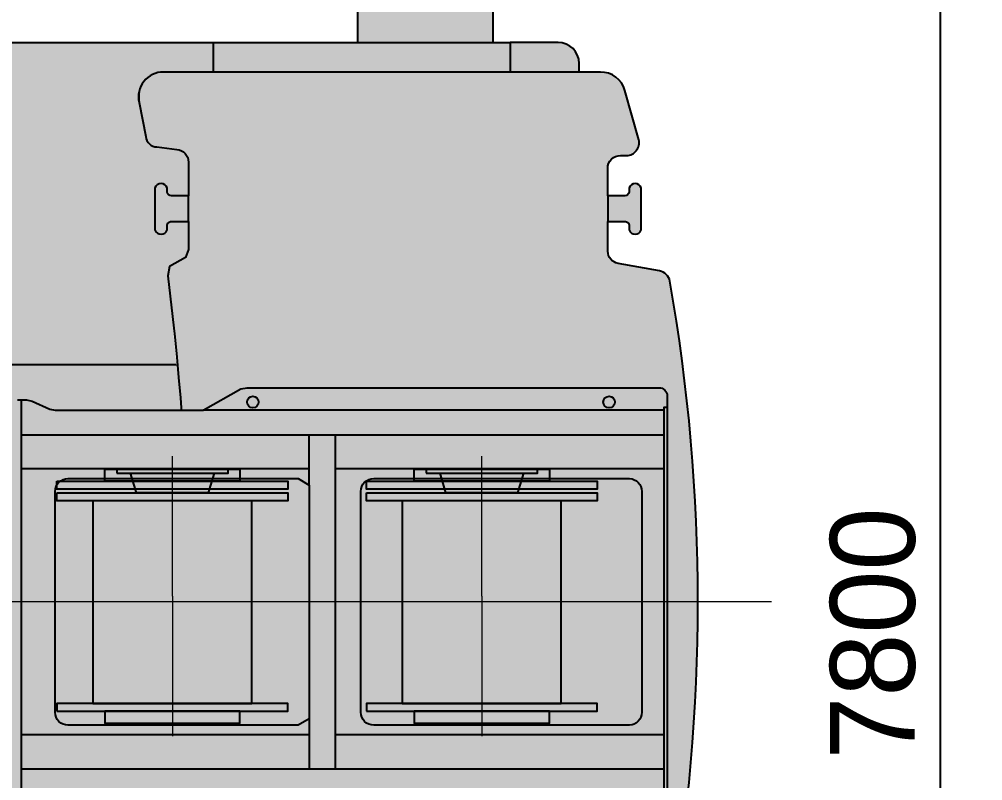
# Model space of a CAD drawing. Header units: millimetres. Extents: x -10760 to 69995, y -15762 to 14828.
# Drawn here: x 60174 to 62447, y -6582 to -4785 of the extents above; entities that cross this region are included whole.
import ezdxf

# ---------------------------------------------------------------- set-up
doc = ezdxf.new("R2010")
doc.units = ezdxf.units.MM
doc.set_wipeout_variables(frame=1)
doc.header["$PDMODE"] = 34
doc.header["$PDSIZE"] = 5
doc.layers.add('DIM', color=63, linetype='Continuous', lineweight=35)
doc.layers.add('Техника. Кран ZTC600V552', color=250, linetype='Continuous')
doc.layers.add('Техника. Кран ZTC600V552 Штрих', color=7, linetype='Continuous', true_color=0xb8d68f)
doc.styles.get("Standard").update_dxf_attribs({"font": ''})
doc.styles.get('Standard').set_extended_font_data('Mipgost')
doc.dimstyles.new('ISO-25', dxfattribs={"dimscale": 80, "dimtxt": 2.5, "dimasz": 2.5, "dimexe": 1.25, "dimexo": 0.625, "dimtad": 1, "dimtxsty": 'Standard', "dimcen": 2.5, "dimadec": 0, "dimazin": 0, "dimtfac": 1, "dimtmove": 0, "dimatfit": 3, "dimfxl": 1, "dimarcsym": 0})

# ---------------------------------------------------------------- blocks, each defined once
blk = doc.blocks.new('ZTC600V552-20200530.164601')
at = {"color": 0, "linetype": 'ByBlock', "lineweight": -2, "transparency": 16777216}
blk.add_wipeout([(-160, -2912.2687313229762), (160, -2912.2687313229762), (160, 46.814070560263644), (160, 46.814070560263644), (156.19397662556435, 65.94824217851783), (145.3553390593272, 82.16940961959062), (129.1341716182542, 93.00804718582822), (110, 96.81407056026364), (-110.00000000000023, 96.81407056026364), (-110.00000000000023, 96.81407056026364), (-129.13417161825464, 93.00804718582822), (-145.3553390593272, 82.16940961959062), (-156.19397662556435, 65.94824217851783), (-160, 46.814070560263644)], dxfattribs=at)
at = {"layer": 'Техника. Кран ZTC600V552 Штрих', "true_color": 0xadadad, "transparency": 16777216}
h = blk.add_hatch(color=253, dxfattribs=at)
h.dxf.hatch_style = 1
edge = h.paths.add_edge_path()
edge.add_line((-160, 46.81407056026364), (-160, -2912.268731322976))
edge.add_line((-160, -2912.268731322976), (160, -2912.268731322976))
edge.add_line((160, -2912.268731322976), (160, 46.81407056026364))
edge.add_arc((110, 46.81407056026364), 50, 0, 90)
edge.add_line((110, 96.81407056026364), (-110, 96.81407056026364))
edge.add_arc((-110, 46.81407056026364), 50, 90, 180)
at = {"color": 0, "linetype": 'ByBlock', "lineweight": -2, "transparency": 16777216}
blk.add_lwpolyline([(-160, 46.81407056026364), (-160, -2912.268731322976), (160, -2912.268731322976), (160, 46.81407056026364, 0.414213562373095), (110, 96.81407056026364), (-110, 96.81407056026364, 0.414213562373095)], format="xyb", close=True, dxfattribs=at)
blk = doc.blocks.new('ZTC600V552-20230218.104843')
at = {"color": 0, "linetype": 'ByBlock', "lineweight": -2, "transparency": 16777216}
blk.add_wipeout([(103.50847669962434, -530.4412569208498), (-103.50847669962423, -530.4412569208498), (-141.1365816765683, -455.3469918883702), (-141.1365816765683, 455.34699188837067), (-103.50847669962423, 530.4412569208503), (103.50847669962434, 530.4412569208503), (141.1365816765684, 455.34699188837067), (141.1365816765684, -455.3469918883702)], dxfattribs=at)
at = {"layer": 'Техника. Кран ZTC600V552 Штрих', "transparency": 16777216}
h = blk.add_hatch(color=256, dxfattribs=at)
h.dxf.hatch_style = 1
h.set_gradient(color1=(91, 91, 91), color2=(173, 173, 173), rotation=90.00000000000003, tint=1, name='CYLINDER')
h.paths.add_polyline_path([(141.1365816765683, -455.3469918883702), (103.5084766996242, -530.4412569208498), (-103.5084766996242, -530.4412569208498), (-141.1365816765683, -455.3469918883702), (-141.1365816765683, 455.3469918883702), (-103.5084766996242, 530.4412569208498), (103.5084766996242, 530.4412569208498), (141.1365816765683, 455.3469918883702)])
at = {"color": 0, "linetype": 'ByBlock', "lineweight": -2, "transparency": 16777216}
blk.add_lwpolyline([(141.1365816765683, -455.3469918883702), (103.5084766996242, -530.4412569208498), (-103.5084766996242, -530.4412569208498), (-141.1365816765683, -455.3469918883702), (-141.1365816765683, 455.3469918883702), (-103.5084766996242, 530.4412569208498), (103.5084766996242, 530.4412569208498), (141.1365816765683, 455.3469918883702)], close=True, dxfattribs=at)
for points in [[(-103.5084766996242, 530.4412569208498), (-103.5084766996242, -530.4412569208498)], [(103.5084766996242, -530.4412569208498), (103.5084766996242, 530.4412569208498)]]:
    blk.add_lwpolyline(points, dxfattribs=at)
blk = doc.blocks.new('ZTC600V552-20230223.112011')
at = {"color": 0, "linetype": 'ByBlock', "lineweight": -2, "transparency": 16777216}
blk.add_wipeout([(3482, -1395.0000000000043), (3595.0000000000027, -1395.000000000002), (3595.0000000000027, -1395.000000000002), (3613.0484261028514, -1391.628900000002), (3628.6631302362885, -1381.9701726084018), (3639.738563236142, -1367.326239261594), (3644.7812694149825, -1349.6717465077973), (3645.000000000002, -1345.0000000000023), (3645.000000000002, -624.9999999999973), (3587.7268366468634, -624.9999999999973), (3587.7268366468643, 624.9999999999968), (3645.000000000002, 624.9999999999968), (3645.000000000002, 1344.999999999999), (3645.000000000002, 1344.999999999999), (3641.628900000002, 1363.0484261028487), (3631.970172608402, 1378.6631302362848), (3617.3262392615948, 1389.7385632361393), (3599.6717465077973, 1394.7812694149807), (3595.000000000002, 1395), (3482.000000000002, 1395)], dxfattribs=at)
blk.add_blockref('ZTC600V552-20230218.104843', (3728.863418323432, 0), dxfattribs=at)
blk.add_wipeout([(3482, -1395.000000000009), (-6272.576220367216, -1365.0000000000018), (-6272.576220367216, -1395.0000000000036), (-6751.290429858449, -1395.0000000000036), (-7689.950956970864, -1375.0000000000055), (-7839.814450773222, -1365.0000000000018), (-7934.015648474164, -1365.0000000000018), (-7934.015648474164, -1328.1526880161236), (-7943.399571191656, -1328.1526880161236), (-7943.399571191656, -1365.0000000000018), (-7971.565594908699, -1365.0000000000018), (-7971.565594908699, -1365.0000000000018), (-8016.052618565442, -1360.5948479144881), (-8058.329447433411, -1346.0631453438782), (-8096.123435916357, -1322.186062748151), (-8127.40291929887, -1290.2471435733387), (-8149.90581864377, -1253.2292483891033), (-8149.90581864377, -1253.2292483891033), (-8181.3338465066845, -1086.2716451420383), (-8204.360544903306, -917.9495331712496), (-8218.92811746713, -748.6853962521855), (-8225, -578.9040826164874), (-8225, -578.9040826164874), (-8225, 578.9040826164819), (-8225, 578.9040826164819), (-8218.92811746713, 748.6853962521818), (-8204.360544903306, 917.9495331712424), (-8181.333846506683, 1086.2716451420347), (-8149.905818643768, 1253.2292483890997), (-8149.90581864377, 1253.2292483890997), (-8149.90581864377, 1253.2292483890997), (-8126.546380182957, 1291.3453509381216), (-8095.037011918302, 1323.0574992459005), (-8057.071540679887, 1346.6609657789595), (-8014.690849460354, 1360.886915676485), (-7971.565594908699, 1364.9999999999964), (-7943.399571191656, 1364.9999999999964), (-7943.399571191656, 1328.1526880161146), (-7934.015648474164, 1328.1526880161146), (-7934.015648474164, 1364.9999999999964), (-7839.814450773222, 1364.9999999999964), (-7689.950956970864, 1374.9999999999964), (-6751.290429858449, 1394.9999999999964), (-6272.576220367216, 1394.9999999999964), (-6272.576220367216, 1364.9999999999964), (3482, 1395), (3482, -1.8189894035458565e-12)], dxfattribs=at)
at = {"layer": 'Техника. Кран ZTC600V552 Штрих', "transparency": 16777216}
h = blk.add_hatch(color=256, dxfattribs=at)
h.dxf.hatch_style = 1
edge = h.paths.add_edge_path()
edge.add_line((3482, 0), (3482, -1395.000000000004))
edge.add_line((3482, -1395.000000000004), (-6242.576220367217, -1395.000000000004))
edge.add_line((-6242.576220367217, -1395.000000000004), (-6242.576220367217, -1365.000000000004))
edge.add_line((-6242.576220367217, -1365.000000000004), (-6272.576220367217, -1365))
edge.add_line((-6272.576220367217, -1365), (-6272.576220367217, -1395))
edge.add_line((-6272.576220367217, -1395), (-6751.290429858449, -1395))
edge.add_line((-6751.290429858449, -1395), (-7689.950956970864, -1375))
edge.add_line((-7689.950956970864, -1375), (-7839.814450773221, -1365))
edge.add_line((-7839.814450773221, -1365), (-7934.015648474164, -1365))
edge.add_line((-7934.015648474164, -1365), (-7934.015648474164, -1328.152688016118))
edge.add_line((-7934.015648474164, -1328.152688016118), (-7943.399571191656, -1328.152688016118))
edge.add_line((-7943.399571191656, -1328.152688016118), (-7943.399571191656, -1365))
edge.add_line((-7943.399571191656, -1365), (-7971.565594908698, -1365))
edge.add_arc((-7974.937529171773, -1172.215963592285), 192.8135229550195, 204.8449366011224, 271.0020430524743, ccw=False)
edge.add_arc((-4834.153194185941, -542.6365909160021), 3391.040753434504, 180.6127952967653, 192.0959835745431, ccw=False)
edge.add_line((-8225, -578.9040826164855), (-8225, 578.9040826164855))
edge.add_arc((-4834.153194185941, 542.6365909160021), 3391.040753434504, 167.9040164254568, 179.3872047032346, ccw=False)
edge.add_arc((-7974.937529171773, 1172.215963592285), 192.8135229550195, 88.99795694752572, 155.1550633988776, ccw=False)
edge.add_line((-7971.565594908698, 1365), (-7943.399571191656, 1365))
edge.add_line((-7943.399571191656, 1365), (-7943.399571191656, 1328.152688016118))
edge.add_line((-7943.399571191656, 1328.152688016118), (-7934.015648474164, 1328.152688016118))
edge.add_line((-7934.015648474164, 1328.152688016118), (-7934.015648474164, 1365))
edge.add_line((-7934.015648474164, 1365), (-7839.814450773221, 1365))
edge.add_line((-7839.814450773221, 1365), (-7689.950956970864, 1375))
edge.add_line((-7689.950956970864, 1375), (-6751.290429858449, 1395))
edge.add_line((-6751.290429858449, 1395), (-6272.576220367217, 1395))
edge.add_line((-6272.576220367217, 1395), (-6272.576220367217, 1365))
edge.add_line((-6272.576220367217, 1365), (-6242.576220367217, 1364.999999999997))
edge.add_line((-6242.576220367217, 1364.999999999997), (-6242.576220367217, 1395))
edge.add_line((-6242.576220367217, 1395), (3482, 1395.000000000003))
edge.add_line((3482, 1395.000000000003), (3482, 0))
edge = h.paths.add_edge_path(flags=16)
edge.add_arc((-7770.445574267524, -1128.305616152095), 50, -77.75787567394337, 1.0231815394945443e-12, ccw=False)
edge.add_line((-7759.843407095406, -1177.168629273008), (-7920.336020298531, -1211.991891417296))
edge.add_arc((-7930.938187470648, -1163.128878296382), 50.00000000000077, 179.9999999999997, 282.24212432605543, ccw=False)
edge.add_arc((11707.99034504132, 0), 19723.25468947483, 176.6191652958018, 183.3808347041982, ccw=False)
edge.add_arc((-7930.938187470648, 1163.128878296382), 50.00000000000091, 77.75787567394462, 180.0000000000003, ccw=False)
edge.add_line((-7920.336020298531, 1211.991891417296), (-7759.843407095406, 1177.168629273008))
edge.add_arc((-7770.445574267524, 1128.305616152095), 50.0000000000003, -1.0231815394945443e-12, 77.75787567394337, ccw=False)
edge.add_arc((31297.87970779024, 0), 39034.63566347082, 178.3436208805314, 181.6563791194686)
h = blk.add_hatch(color=256, dxfattribs=at)
h.dxf.hatch_style = 1
edge = h.paths.add_edge_path()
edge.add_line((3482.000000000002, 1395), (3482, -1395.000000000004))
edge.add_line((3482, -1395.000000000004), (3595.000000000003, -1395.000000000002))
edge.add_arc((3595.000000000002, -1345.000000000002), 50, 270.000000000001, 360)
edge.add_line((3645.000000000002, -1345.000000000002), (3645.000000000002, -624.999999999997))
edge.add_line((3645.000000000002, -624.999999999997), (3587.726836646863, -624.999999999997))
edge.add_line((3587.726836646863, -624.999999999997), (3587.726836646864, 624.999999999997))
edge.add_line((3587.726836646864, 624.999999999997), (3645.000000000002, 624.999999999997))
edge.add_line((3645.000000000002, 624.999999999997), (3645.000000000002, 1345))
edge.add_arc((3595.000000000002, 1345), 50, 0, 90)
edge.add_line((3595.000000000002, 1395), (3482.000000000002, 1395))
at = {"color": 0, "linetype": 'ByBlock', "lineweight": -2, "transparency": 16777216}
for points in [[(-6242.576220367217, 1395), (3482, 1395.000000000003), (3482, 0), (3482, -1395.000000000004), (-6242.576220367217, -1395.000000000004)], [(-5944.036210894006, 635.1092230214781), (-713.3949782770451, 635.1092230214781), (-591.3725464114968, 663.1979787925229), (-206.5090799909885, 841.146429895176), (197.1109481440126, 841.146429895176), (591.3611698208761, 663.1979787925229), (713.3779366086574, 635.1092230214781), (2782.256363006141, 635.1092230214781), (2782.256363006141, 1395.000000000003)]]:
    blk.add_lwpolyline(points, dxfattribs=at)
blk.add_lwpolyline([(3482.000000000002, 1395), (3482, -1395.000000000004), (3595.000000000003, -1395.000000000002, 0.4142135623730898), (3645.000000000002, -1345.000000000002), (3645.000000000002, -624.999999999997), (3587.726836646863, -624.999999999997), (3587.726836646864, 624.999999999997), (3645.000000000002, 624.999999999997), (3645.000000000002, 1345, 0.4142135623730946), (3595.000000000002, 1395)], format="xyb", close=True, dxfattribs=at)
blk = doc.blocks.new('ZTC600V552-20230219.111248')
at = {"color": 0, "linetype": 'ByBlock', "lineweight": -2, "transparency": 16777216}
blk.add_wipeout([(988.9515436030897, 1048.154202563801), (988.9515436030897, 1048.154202563801), (992.8699856447056, 1062.9169608808825), (1001.6209360687237, 1075.435510630692), (1014.1394858185329, 1084.18646105471), (1028.9022441356146, 1088.1049030963268), (1028.9022441356146, 1088.1049030963259), (2122.3364738910177, 1088.1049030963259), (2122.3364738910177, 1088.1049030963259), (2138.3927521467717, 1086.4494110483165), (2152.0870683721255, 1077.9047970449083), (2160.6316823755337, 1064.2104808195545), (2162.2871744235426, 1048.154202563801), (2162.2871744235426, 1048.1542025638), (2162.2871744235426, 535.5371178456699), (2319.4699895037993, 535.5371178456699), (2319.4699895037993, 551.3673592288833), (2340.9831475447427, 551.3673592288833), (2353.9511900273646, 548.5051603282773), (2395.6501095176354, 529.7764240439137), (2408.5507451420926, 526.909040000377), (2757.7804921589563, 526.909040000377), (2846.9079140836766, 577.2671481935686), (2861.2085383008234, 580.160457951788), (3832.70728905173, 580.160457951788), (3832.70728905173, 580.160457951788), (3840.486619163566, 578.7451306812318), (3847.081600165857, 574.3830951642849), (3851.4283440807626, 567.7780254742729), (3852.8256436429074, 559.9954370741762), (3852.8256436429074, 559.9954370741762), (3852.8256436429074, -411.72108967998065), (3852.8256436429074, -411.72108967998065), (3851.428344080759, -419.50367808007286), (3847.081600165852, -426.1087477700803), (3840.486619163563, -430.47078328702355), (3832.70728905173, -431.8861105575779), (2861.2085383008234, -431.8861105575779), (2846.9079140836766, -427.5772567778622), (2757.7804921589563, -377.16729715531983), (2408.5507451420926, -377.16729715531983), (2395.6501095176354, -380.0450514847321), (2353.9511900273646, -398.75823234030395), (2340.9831475447427, -401.63598666970165), (2319.4699895037993, -401.63598666970165), (2319.4699895037993, -385.7953750006127), (1988.9223124848795, -385.7953750006127), (1988.9223124848795, -414.5781034376414), (1986.0704838701347, -417.4714131958608), (1865.35517118009, -417.4714131958608), (1865.35517118009, -1235.1710467543307), (1865.35517118009, -1235.1710467543307), (1864.8613185092308, -1240.1817337256257), (1862.2902695878824, -1244.5107730912182), (1858.1267429886395, -1247.3420132156534), (1853.155686307553, -1248.1416818084103), (606.4543177796368, -1248.1416818084103), (606.4543177796368, -1209.2634800752426), (594.9484856049386, -1209.2634800752426), (594.9484856049386, -1227.9766609308135), (594.9484856049386, -1227.9766609308135), (593.4904414557304, -1237.7618816261097), (588.2929011687212, -1246.179839321513), (580.1977205934926, -1251.867060809299), (570.5160920911147, -1253.902375610167), (-1174.1237663989305, -1253.902375610167), (-1174.1237663989305, -1253.902375610167), (-1182.5538362741254, -1251.2059794681454), (-1189.4928698380413, -1245.7117603740217), (-1194.0505525106641, -1238.124655596107), (-1195.64210958279, -1229.418130666978), (-1197.1568599835446, -1190.5554843626164), (-1337.9172466002055, -1190.5554843626164), (-1388.228688506977, -1140.1558950259496), (-1388.228688506977, -544.1651956909482), (-1337.9172466002055, -493.7811617830889), (-1197.1568599835446, -493.7811617830889), (-1195.64210958279, -362.77334036533966), (-1195.64210958279, -362.77334036533966), (-1193.9482763686838, -354.94830780607026), (-1189.6196539291027, -348.21308447744923), (-1183.2052393787644, -343.4218955344786), (-1175.518569848682, -341.18240518037055), (-898.1704593518075, -341.18240518037055), (-898.1704593518075, 555.6917684373911), (-450.38266031110766, 555.6917684373911), (-450.38266031110766, 555.6917684373911), (-351.7917419846583, 622.800491722177), (-243.42086416949246, 672.595097443449), (-128.28278318788625, 703.6912744631372), (-9.578386477549884, 715.2245358839891), (109.39229343542524, 706.8742521516224), (225.32182123908524, 678.8725646919856), (288.8181284747294, 654.3867135588289), (288.8181284747294, 897.0470805926388), (468.4828493990061, 948.7152326906216), (468.4828493990061, 948.7152326906216), (530.503534340531, 958.468343210794), (592.4780534039277, 948.4260570021997), (648.2452585458892, 919.586720045726), (692.26109695191, 874.8173723304681), (714.248254273487, 834.9531966775976), (737.2236226223467, 719.8067275006906), (737.2236226223467, 719.8067275006906), (758.3919668790518, 677.9940081260502), (791.4727163564531, 644.7966239808147), (833.2106739026951, 623.4812492493929), (879.4987596397475, 616.1453499267373), (879.4987596397477, 616.1453499267373), (945.6145172150428, 616.1453499267373), (945.6145172150428, 616.1453499267373), (953.0123960299702, 614.0972824903447), (959.285490356122, 609.6733160845542), (963.6981423459891, 603.3922577660305), (965.7328718062417, 595.9906993350014), (965.7328718062417, 570.0805400844401), (965.7328718062417, 570.0805400844401), (967.4072733862818, 563.0804369130628), (971.4774351849969, 557.1442051122094), (977.403485796164, 553.059233972157), (984.3993863753786, 551.3673592288833), (988.9515436030898, 551.3673592288833), (988.9515436030898, 535.5371178456699)], dxfattribs=at)
at = {"layer": 'Техника. Кран ZTC600V552 Штрих', "transparency": 16777216}
h = blk.add_hatch(color=256, dxfattribs=at)
h.dxf.hatch_style = 1
edge = h.paths.add_edge_path(flags=16)
edge.add_line((-720.0361004438091, -476.4938952348894), (-232.7339140227341, -476.4938952348894))
edge.add_arc((-232.7339140227341, -493.6814174134124), 17.18752217852307, 0, 90, ccw=False)
edge.add_line((-215.546391844211, -493.6814174134124), (-215.546391844211, -1099.935967926278))
edge.add_arc((-232.7339140227341, -1099.935967926278), 17.18752217852307, 270, 360, ccw=False)
edge.add_line((-232.7339140227341, -1117.123490104801), (-720.0361004438091, -1117.123490104801))
edge.add_arc((-720.0361004438091, -1099.935967926278), 17.18752217852307, 180, 270, ccw=False)
edge.add_line((-737.2236226223322, -1099.935967926278), (-737.2236226223322, -493.6814174134124))
edge.add_arc((-720.0361004438091, -493.6814174134124), 17.18752217852307, 90, 180, ccw=False)
edge = h.paths.add_edge_path(flags=16)
edge.add_line((-832.0547017764984, -493.6814174134124), (-832.0547017764984, -1101.377437662457))
edge.add_arc((-849.2422239550215, -1101.377437662457), 17.18752217852307, 270, 360, ccw=False)
edge.add_line((-849.2422239550215, -1118.56495984098), (-1109.407997416318, -1118.56495984098))
edge.add_arc((-1102.872221548005, -1100.526976369161), 19.18554700628723, 199.8398026043557, 250.0828229582965, ccw=False)
edge.add_arc((-1019.337262298114, -1072.015120736728), 107.4499028119769, 182.5626383000164, 199.0231237622682, ccw=False)
edge.add_line((-1126.679708535696, -1076.819374064275), (-1126.679708535696, -518.2394810115948))
edge.add_arc((-974.3579157436479, -531.6107317937892), 152.9075501957437, 163.434584941336, 174.9832692034874, ccw=False)
edge.add_arc((-1101.631159196373, -493.439277987352), 20.03599497439241, 122.24794011648859, 164.2933283052279, ccw=False)
edge.add_line((-1112.322047746275, -476.4938952348894), (-849.2422239550215, -476.4938952348894))
edge.add_arc((-849.2422239550215, -493.6814174134124), 17.18752217852307, 0, 90, ccw=False)
h.paths.add_polyline_path([(2497.258835096583, 312.9706531293996), (2497.258835096583, -164.6651948775761), (2872.741164903415, -164.6651948775761), (2872.741164903415, 312.9706531293996)], flags=16)
h.paths.add_polyline_path([(3227.258835096583, 312.9706531293996), (3227.258835096583, -164.6651948775761), (3602.741164903415, -164.6651948775761), (3602.741164903415, 312.9706531293996)], flags=16)
edge = h.paths.add_edge_path()
edge.add_line((988.9515436030897, 535.5371178456699), (988.9515436030896, 1048.154202563801))
edge.add_arc((1032.581396694811, 1044.475050004604), 43.78470331473147, 94.82014852031432, 175.1798514796858, ccw=False)
edge.add_line((1028.902244135615, 1088.104903096326), (2122.336473891018, 1088.104903096326))
edge.add_arc((2126.790001268233, 1052.607729941016), 35.77545538658671, -7.151048143671574, 97.1510481436705, ccw=False)
edge.add_line((2162.287174423543, 1048.1542025638), (2162.287174423543, 535.5371178456699))
edge.add_line((2162.287174423543, 535.5371178456699), (2319.469989503799, 535.5371178456699))
edge.add_line((2319.469989503799, 535.5371178456699), (2319.469989503799, 551.3673592288833))
edge.add_line((2319.469989503799, 551.3673592288833), (2340.983147544743, 551.3673592288833))
edge.add_line((2340.983147544743, 551.3673592288833), (2353.951190027365, 548.5051603282773))
edge.add_line((2353.951190027365, 548.5051603282773), (2395.650109517635, 529.7764240439137))
edge.add_line((2395.650109517635, 529.7764240439137), (2408.550745142093, 526.909040000377))
edge.add_line((2408.550745142093, 526.909040000377), (2757.780492158956, 526.909040000377))
edge.add_line((2757.780492158956, 526.909040000377), (2846.907914083677, 577.2671481935686))
edge.add_line((2846.907914083677, 577.2671481935686), (2861.208538300823, 580.160457951788))
edge.add_line((2861.208538300823, 580.160457951788), (3832.70728905173, 580.160457951788))
edge.add_arc((3833.144906464283, 560.4786540323555), 19.68666844650858, -1.4064885166989143, 91.27373995573208, ccw=False)
edge.add_line((3852.825643642907, 559.9954370741762), (3852.825643642907, -411.7210896799807))
edge.add_arc((3833.144906464285, -412.2043066381475), 19.6866684465066, -91.27373995573743, 1.4064885166625913, ccw=False)
edge.add_line((3832.70728905173, -431.8861105575779), (2861.208538300823, -431.8861105575779))
edge.add_line((2861.208538300823, -431.8861105575779), (2846.907914083677, -427.5772567778622))
edge.add_line((2846.907914083677, -427.5772567778622), (2757.780492158956, -377.1672971553198))
edge.add_line((2757.780492158956, -377.1672971553198), (2408.550745142093, -377.1672971553198))
edge.add_line((2408.550745142093, -377.1672971553198), (2395.650109517635, -380.0450514847325))
edge.add_line((2395.650109517635, -380.0450514847325), (2353.951190027365, -398.7582323403039))
edge.add_line((2353.951190027365, -398.7582323403039), (2340.983147544743, -401.6359866697021))
edge.add_line((2340.983147544743, -401.6359866697021), (2319.469989503799, -401.6359866697021))
edge.add_line((2319.469989503799, -401.6359866697021), (2319.469989503799, -385.7953750006127))
edge.add_line((2319.469989503799, -385.7953750006127), (1988.92231248488, -385.7953750006127))
edge.add_line((1988.92231248488, -385.7953750006127), (1988.92231248488, -414.5781034376414))
edge.add_line((1988.92231248488, -414.5781034376414), (1986.070483870135, -417.4714131958608))
edge.add_line((1986.070483870135, -417.4714131958608), (1865.35517118009, -417.4714131958608))
edge.add_line((1865.35517118009, -417.4714131958608), (1865.35517118009, -1235.171046754331))
edge.add_arc((1853.843434150755, -1236.566131930133), 11.59596274917761, -93.40016504569928, 6.909868951569877, ccw=False)
edge.add_line((1853.155686307553, -1248.141681808411), (606.4543177796368, -1248.141681808411))
edge.add_line((606.4543177796368, -1248.141681808411), (606.4543177796368, -1209.263480075242))
edge.add_line((606.4543177796368, -1209.263480075242), (594.9484856049385, -1209.263480075242))
edge.add_line((594.9484856049385, -1209.263480075242), (594.9484856049385, -1227.976660930814))
edge.add_arc((570.4031375675592, -1229.320526103777), 24.58210902016312, -89.73672558990751, 3.133832305865326, ccw=False)
edge.add_line((570.5160920911148, -1253.902375610167), (-1174.12376639893, -1253.902375610167))
edge.add_arc((-1170.932830349625, -1229.399993352232), 24.70928588981747, 180.0420567265523, 262.58015036715426, ccw=False)
edge.add_line((-1195.64210958279, -1229.418130666978), (-1197.156859983545, -1190.555484362616))
edge.add_line((-1197.156859983545, -1190.555484362616), (-1337.917246600206, -1190.555484362616))
edge.add_line((-1337.917246600206, -1190.555484362616), (-1388.228688506977, -1140.15589502595))
edge.add_line((-1388.228688506977, -1140.15589502595), (-1388.228688506977, -544.1651956909482))
edge.add_line((-1388.228688506977, -544.1651956909482), (-1337.917246600206, -493.7811617830885))
edge.add_line((-1337.917246600206, -493.7811617830885), (-1197.156859983545, -493.7811617830885))
edge.add_line((-1197.156859983545, -493.7811617830885), (-1195.64210958279, -362.7733403653401))
edge.add_arc((-1173.17401825473, -363.5410172469528), 22.48120227480338, 95.98622868364367, 178.0431118692117, ccw=False)
edge.add_line((-1175.518569848682, -341.1824051803706), (-898.170459351808, -341.1824051803706))
edge.add_line((-898.170459351808, -341.1824051803706), (-898.170459351808, 555.6917684373911))
edge.add_line((-898.170459351808, 555.6917684373911), (-450.382660311108, 555.691768437391))
edge.add_arc((-1.354294454358751e-11, 2.216893335571513e-11), 715.2886705505332, 66.18540078747998, 129.0244233487745, ccw=False)
edge.add_line((288.8181284747297, 654.3867135588289), (288.8181284747297, 897.0470805926384))
edge.add_line((288.8181284747297, 897.0470805926384), (468.4828493990062, 948.7152326906216))
edge.add_arc((530.0391552874634, 759.3479547196769), 199.1209299916972, 22.314797898035977, 108.00742918457041, ccw=False)
edge.add_line((714.248254273487, 834.9531966775976), (737.2236226223467, 719.8067275006906))
edge.add_arc((879.4510838528145, 765.5468453560054), 149.4015030362221, 197.8277055308751, 270.0182837613216)
edge.add_line((879.4987596397477, 616.1453499267373), (945.6145172150427, 616.1453499267373))
edge.add_arc((943.421144854481, 593.8375402815152), 22.41537984241039, 5.512172307363414, 84.38455220716122, ccw=False)
edge.add_line((965.7328718062417, 595.9906993350014), (965.7328718062417, 570.0805400844401))
edge.add_arc((985.4692259337343, 571.1011036146923), 19.76272309589627, 182.9601185759715, 266.8968208753577)
edge.add_line((984.3993863753785, 551.3673592288833), (988.9515436030897, 551.3673592288833))
edge.add_line((988.9515436030897, 551.3673592288833), (988.9515436030897, 535.5371178456699))
h = blk.add_hatch(color=256, dxfattribs=at)
h.dxf.hatch_style = 1
h.set_gradient(color1=(132, 132, 132), color2=(173, 173, 173), tint=1, name='CYLINDER')
h.paths.add_polyline_path([(2497.258835096583, 312.9706531293996), (2497.258835096583, -164.6651948775761), (2872.741164903415, -164.6651948775761), (2872.741164903415, 312.9706531293996)])
h = blk.add_hatch(color=256, dxfattribs=at)
h.dxf.hatch_style = 1
h.set_gradient(color1=(132, 132, 132), color2=(173, 173, 173), tint=1, name='CYLINDER')
h.paths.add_polyline_path([(3227.258835096583, 312.9706531293996), (3227.258835096583, -164.6651948775761), (3602.741164903415, -164.6651948775761), (3602.741164903415, 312.9706531293996)])
at = {"color": 0, "linetype": 'ByBlock', "lineweight": -2, "transparency": 16777216}
for points in [[(2319.469989503799, 551.3673592288833), (2340.983147544743, 551.3673592288833), (2353.951190027365, 548.5051603282773), (2395.650109517635, 529.7764240439137), (2408.550745142093, 526.909040000377), (2757.780492158956, 526.909040000377), (2846.907914083677, 577.2671481935686), (2861.208538300823, 580.160457951788), (3832.70728905173, 580.160457951788, -0.4279820829075813), (3852.825643642907, 559.9954370741762), (3852.825643642907, -411.7210896799807, -0.4279820829074186), (3832.70728905173, -431.8861105575779), (2861.208538300823, -431.8861105575779), (2846.907914083677, -427.5772567778622), (2757.780492158956, -377.1672971553198), (2408.550745142093, -377.1672971553198), (2395.650109517635, -380.0450514847325), (2353.951190027365, -398.7582323403039), (2340.983147544743, -401.6359866697021), (2319.469989503799, -401.6359866697021)], [(2438.728277028858, -215.9300924214476, -0.4291352187500316), (2408.550745142093, -185.7058942482545), (2408.550745142093, 335.4268965215597, -0.4292330067573675), (2438.728277028858, 365.6614649806288), (2981.980887563142, 365.6614649806288), (3007.792529097933, 349.8156681686087), (3007.792529097933, -201.5672464890813), (2981.980887563142, -215.9300924214476), (2438.728277028858, -215.9300924214476)], [(3160.137213696784, -215.9300924214476, -0.4281051140328924), (3129.959681810011, -185.7058942482545), (3129.959681810011, 335.4268965215597, -0.4282030848357417), (3160.137213696784, 365.6614649806288), (3763.739702861691, 365.6614649806288, -0.4151900489953837), (3792.4602095835, 335.4268965215597), (3792.4602095835, -185.7058942482545, -0.4150933670465349), (3763.739702861691, -215.9300924214476), (3160.137213696784, -215.9300924214476)]]:
    blk.add_lwpolyline(points, format="xyb", dxfattribs=at)
for points in [[(2328.082511920285, 551.3673592288833), (2328.082511920285, -401.6359866697021)], [(3845.60792467618, 526.888299428625), (2757.780492158956, 526.888299428625)], [(3852.825643642907, -385.7953750006127), (3845.60792467618, -385.7953750006127), (3845.60792467618, 534.1008332524361), (3852.825643642907, 534.1008332524361)], [(3845.60792467618, 467.8710025325418), (2328.082511920285, 467.8710025325418)], [(3007.792529097933, 349.8156681686087), (3007.792529097933, 467.8710025325418)], [(3069.609803179395, -319.591469995401), (3069.609803179395, 467.8710025325418)], [(3007.792529097933, 388.6938699017774), (2328.082511920285, 388.6938699017774)], [(3845.60792467618, 388.6938699017774), (3069.609803179395, 388.6938699017774)], [(3007.792529097933, -201.5672464890813), (3007.792529097933, -319.591469995401)], [(3007.792529097933, -238.9728676284722), (2328.082511920285, -238.9728676284722)], [(3845.60792467618, -238.9728676284722), (3069.609803179395, -238.9728676284722)], [(3845.60792467618, -319.591469995401), (2328.082511920285, -319.591469995401)]]:
    blk.add_lwpolyline(points, dxfattribs=at)
at = {"color": 0, "linetype": 'ByBlock', "lineweight": 5, "transparency": 16777216}
for points in [[(2685, 88.20172730027116), (2685, 418.3142642253697)], [(3415, 88.20172730027116), (3415, 418.3142642253697)], [(2685, 88.20172730027116), (2685, -241.9108096248274)], [(3415, 88.20172730027116), (3415, -241.9108096248274)]]:
    blk.add_lwpolyline(points, dxfattribs=at)
at = {"color": 0, "linetype": 'ByBlock', "lineweight": -2, "transparency": 16777216}
for points in [[(2844.578020160319, 359.8145311279804), (2525.42197983968, 359.8145311279804), (2525.42197983968, 387.9033333340922), (2844.578020160319, 387.9033333340922)], [(2553.58229204388, 378.5320873889868), (2816.41770795612, 378.5320873889868), (2816.41770795612, 387.8884276786412), (2553.58229204388, 387.8884276786412)], [(3574.578020160319, 359.8145311279804), (3255.42197983968, 359.8145311279804), (3255.42197983968, 387.9033333340922), (3574.578020160319, 387.9033333340922)], [(3283.58229204388, 378.5320873889868), (3546.41770795612, 378.5320873889868), (3546.41770795612, 387.8884276786412), (3283.58229204388, 387.8884276786412)], [(2769.483792369017, 331.7165347792616), (2600.516207630983, 331.7165347792616), (2586.543111006436, 378.5320873889868), (2783.456888993564, 378.5320873889868)], [(3499.483792369017, 331.7165347792616), (3330.516207630983, 331.7165347792616), (3316.543111006436, 378.5320873889868), (3513.456888993564, 378.5320873889868)], [(2412.780684587805, 359.8145311279804), (2957.219315412196, 359.8145311279804), (2957.219315412196, 341.0686494781185), (2412.780684587805, 341.0686494781185)], [(3142.780684587805, 359.8145311279804), (3687.219315412196, 359.8145311279804), (3687.219315412196, 341.0686494781185), (3142.780684587805, 341.0686494781185)], [(2412.780684587805, 331.7165347792616), (2957.219315412196, 331.7165347792616), (2957.219315412196, 312.9706531293996), (2412.780684587805, 312.9706531293996)], [(3142.780684587805, 331.7165347792616), (3687.219315412196, 331.7165347792616), (3687.219315412196, 312.9706531293996), (3142.780684587805, 312.9706531293996)], [(2497.258835096583, 312.9706531293996), (2497.258835096583, -164.6651948775761), (2872.741164903415, -164.6651948775761), (2872.741164903415, 312.9706531293996)], [(3227.258835096583, 312.9706531293996), (3227.258835096583, -164.6651948775761), (3602.741164903415, -164.6651948775761), (3602.741164903415, 312.9706531293996)], [(2412.780684587805, -183.4110765274381), (2957.219315412196, -183.4110765274381), (2957.219315412196, -164.6651948775761), (2412.780684587805, -164.6651948775761)], [(3142.780684587805, -183.4110765274381), (3687.219315412196, -183.4110765274381), (3687.219315412196, -164.6651948775761), (3142.780684587805, -164.6651948775761)], [(2844.578020160319, -183.4110765274381), (2525.42197983968, -183.4110765274381), (2525.42197983968, -211.4998787335498), (2844.578020160319, -211.4998787335498)], [(3574.578020160319, -183.4110765274381), (3255.42197983968, -183.4110765274381), (3255.42197983968, -211.4998787335498), (3574.578020160319, -211.4998787335498)]]:
    blk.add_lwpolyline(points, close=True, dxfattribs=at)
for centre in [(2874.840029526007, 546.2976897893677), (3715.438936207065, 546.2976897893677)]:
    blk.add_circle(centre, 13.66883585842619, dxfattribs=at)
blk = doc.blocks.new('ZTC600V552-20230222.171756')
at = {"color": 0, "linetype": 'ByBlock', "lineweight": -2, "transparency": 16777216}
blk.add_wipeout([(-66.11063070734829, -756.5201320581198), (-24.82716322214086, -464.70939583127256), (-3.3446525056147465, -170.77686582111664), (-1.7611844972766733, 123.93540588456426), (-20.083989075856643, 418.08180701371657), (-58.229407048756485, 710.3193089749288), (-66.11063070734795, 756.5201320581182), (-66.11063070734795, 756.5201320581182), (-69.27677406806156, 765.0559067152703), (-74.72360874085697, 772.3508299379987), (-82.00812286142528, 777.8115777627486), (-90.53783907824037, 780.9940067154316), (-90.53783907824041, 780.9940067154316), (-188.2829685623707, 798.2657178348236), (-188.2829685623707, 798.2657178348236), (-197.76987692860908, 801.863290582965), (-205.5341599394928, 808.3947428988336), (-210.7027964417627, 817.1256739336641), (-212.6946215044569, 827.074371986535), (-212.69462150445696, 827.074371986535), (-212.69462150445696, 897.5767604855723), (-172.4630974650187, 897.5767604855723), (-172.4630974650187, 897.5767604855723), (-168.56079092119927, 896.9071913328576), (-165.2483620147172, 894.7382897786815), (-163.0743394249484, 891.4292196689112), (-162.39873502649215, 887.527953475867), (-162.39873502649212, 887.527953475867), (-162.39873502649212, 877.4117396079746), (-162.39873502649212, 877.4117396079746), (-156.80834558123644, 870.1094291616519), (-148.0384816655948, 867.3407329151796), (-139.26861774995317, 870.1094291616519), (-133.67822830469748, 877.4117396079746), (-133.67822830469748, 976.7746336880882), (-133.67822830469748, 976.7746336880882), (-139.25668561911522, 984.1053371004282), (-148.0384816655948, 986.8871452761509), (-156.82027771207436, 984.1053371004282), (-162.39873502649212, 976.7746336880882), (-162.39873502649212, 966.7050861066314), (-162.39873502649212, 966.7050861066314), (-163.51747949049556, 963.2720202915048), (-165.7838067039342, 960.4610967727376), (-168.90150734817772, 958.6397036906137), (-172.46309746501868, 958.0458974037247), (-172.4630974650187, 958.0458974037247), (-212.69462150445696, 958.0458974037247), (-212.69462150445696, 1022.8653692450534), (-212.69462150445696, 1022.8653692450534), (-210.57378457115104, 1034.521123956842), (-204.05022119494527, 1044.4103953190643), (-194.1699200969785, 1050.9475366983334), (-182.5170896176839, 1053.0843822753159), (-168.1023922559522, 1053.0843822753159), (-168.1023922559522, 1053.0843822753159), (-155.1457561159434, 1056.404474423623), (-144.86551343105586, 1064.960994877502), (-139.24897243694, 1077.0998539342359), (-139.3818855341576, 1090.474447985885), (-139.38188553415753, 1090.474447985885), (-172.4630974650187, 1206.8025742012546), (-172.4630974650187, 1206.8025742012546), (-180.48456019011212, 1224.3355880396798), (-193.77737214962036, 1238.3016751336972), (-210.89299975281085, 1247.1789342972793), (-229.96633262384938, 1250), (-229.96633262384938, 1250), (-1260.9278547852814, 1250), (-1260.9278547852814, 1250), (-1286.6011015762622, 1244.3479143625914), (-1307.2059362782647, 1228.02301130786), (-1318.580081657381, 1204.323000975838), (-1318.4259048011745, 1178.0354011930472), (-1318.425904801174, 1178.0354011930467), (-1302.6112188467603, 1097.6766115238206), (-1302.6112188467603, 1097.6766115238206), (-1299.9582333230296, 1088.3962245241655), (-1294.2331862131625, 1080.6252689431394), (-1286.1560380344808, 1075.3409910972932), (-1276.7425407396959, 1073.2079220094383), (-1276.7425407396954, 1073.2079220094383), (-1229.2984828764609, 1067.4575984935586), (-1229.2984828764609, 1067.4575984935586), (-1218.5002083420532, 1064.5629764110658), (-1209.5688024356884, 1057.8390223320548), (-1203.8012237829978, 1048.2621435917808), (-1202.03500131963, 1037.2230300344886), (-1202.0350013196298, 1037.2230300344886), (-1202.0350013196298, 958.0458974037247), (-1242.266525359068, 958.0458974037247), (-1242.266525359068, 958.0458974037247), (-1245.8281154759093, 958.6397036906137), (-1248.9458161201526, 960.4610967727376), (-1251.2121433335915, 963.2720202915048), (-1252.3308877975946, 966.7050861066314), (-1252.3308877975946, 976.7746336880882), (-1252.3308877975946, 976.7746336880882), (-1257.9093451120125, 984.1053371004282), (-1266.691141158492, 986.8871452761509), (-1275.4729372049715, 984.1053371004282), (-1281.0513945193895, 976.7746336880882), (-1281.0513945193895, 877.4117396079746), (-1281.0513945193895, 877.4117396079746), (-1275.4610050741337, 870.1094291616519), (-1266.691141158492, 867.3407329151796), (-1257.9212772428502, 870.1094291616519), (-1252.3308877975946, 877.4117396079746), (-1252.3308877975946, 887.527953475867), (-1252.3308877975946, 887.527953475867), (-1251.6552833991386, 891.4292196689112), (-1249.4812608093698, 894.7382897786815), (-1246.1688319028879, 896.9071913328576), (-1242.266525359068, 897.5767604855723), (-1242.266525359068, 897.5767604855723), (-1202.0350013196298, 897.5767604855723), (-1202.0350013196298, 831.3780406233059), (-1209.174943142331, 812.6700449106793), (-1246.5701939958385, 791.0791097257097), (-1250.8738626326237, 769.4570636831268), (-1250.8738626326237, 769.4570636831268), (-1216.7857682632707, 422.7217550820328), (-1202.5656473353708, 74.60516459943938), (-1208.259965390747, -273.7552050615109), (-1233.8501157259057, -621.221054626981), (-1250.8738626326237, -769.4570636831265), (-1246.5701939958385, -791.0791097257097), (-1209.174943142331, -812.6700449106795), (-1202.0350013196298, -831.3780406233057), (-1202.0350013196298, -897.5767604855719), (-1242.266525359068, -897.5767604855719), (-1242.266525359068, -897.5767604855719), (-1246.1688319028876, -896.9071913328576), (-1249.4812608093698, -894.7382897786815), (-1251.6552833991386, -891.4292196689107), (-1252.3308877975946, -887.5279534758668), (-1252.3308877975946, -877.4117396079744), (-1252.3308877975946, -877.4117396079744), (-1257.9212772428502, -870.1094291616519), (-1266.691141158492, -867.3407329151794), (-1275.4610050741337, -870.1094291616519), (-1281.0513945193895, -877.4117396079744), (-1281.0513945193895, -976.7746336880884), (-1281.0513945193895, -976.7746336880884), (-1275.4729372049715, -984.1053371004284), (-1266.691141158492, -986.8871452761505), (-1257.9093451120125, -984.1053371004284), (-1252.3308877975946, -976.7746336880884), (-1252.3308877975946, -966.7050861066311), (-1252.3308877975946, -966.7050861066311), (-1251.2121433335915, -963.2720202915045), (-1248.9458161201526, -960.4610967727378), (-1245.8281154759093, -958.639703690613), (-1242.266525359068, -958.0458974037244), (-1242.266525359068, -958.0458974037249), (-1202.0350013196298, -958.0458974037249), (-1202.0350013196298, -1037.223030034489), (-1202.0350013196298, -1037.223030034489), (-1203.8012237829978, -1048.262143591781), (-1209.5688024356884, -1057.8390223320553), (-1218.5002083420532, -1064.5629764110665), (-1229.2984828764609, -1067.4575984935586), (-1229.2984828764609, -1067.4575984935584), (-1276.7425407396954, -1073.2079220094383), (-1276.7425407396954, -1073.2079220094383), (-1286.1560380344808, -1075.3409910972925), (-1294.2331862131625, -1080.6252689431392), (-1299.9582333230296, -1088.3962245241657), (-1302.6112188467605, -1097.6766115238206), (-1302.6112188467603, -1097.6766115238206), (-1318.425904801174, -1178.0354011930467), (-1318.425904801174, -1178.0354011930467), (-1318.580081657381, -1204.323000975838), (-1307.2059362782647, -1228.0230113078599), (-1286.601101576262, -1244.347914362591), (-1260.9278547852814, -1250), (-1260.9278547852814, -1250), (-229.96633262384938, -1250), (-229.96633262384938, -1250), (-210.8929997528108, -1247.1789342972795), (-193.77737214962036, -1238.3016751336972), (-180.4845601901121, -1224.3355880396803), (-172.46309746501868, -1206.8025742012542), (-172.4630974650187, -1206.8025742012542), (-139.38188553415753, -1090.4744479858855), (-139.38188553415753, -1090.4744479858855), (-139.24897243693988, -1077.0998539342359), (-144.86551343105572, -1064.960994877502), (-155.14575611594327, -1056.4044744236228), (-168.1023922559521, -1053.084382275316), (-168.1023922559522, -1053.084382275316), (-182.5170896176839, -1053.084382275316), (-182.5170896176839, -1053.084382275316), (-194.16992009697847, -1050.9475366983336), (-204.0502211949452, -1044.410395319064), (-210.573784571151, -1034.5211239568418), (-212.6946215044569, -1022.8653692450534), (-212.69462150445696, -1022.8653692450534), (-212.69462150445696, -958.0458974037249), (-172.4630974650187, -958.0458974037249), (-172.4630974650187, -958.0458974037249), (-168.90150734817772, -958.6397036906133), (-165.78380670393426, -960.4610967727378), (-163.5174794904956, -963.2720202915045), (-162.39873502649215, -966.7050861066311), (-162.39873502649212, -966.7050861066311), (-162.39873502649212, -976.7746336880884), (-162.39873502649212, -976.7746336880884), (-156.82027771207436, -984.1053371004284), (-148.0384816655948, -986.8871452761505), (-139.25668561911522, -984.1053371004284), (-133.67822830469748, -976.7746336880884), (-133.67822830469748, -877.4117396079744), (-133.67822830469748, -877.4117396079744), (-139.26861774995314, -870.1094291616519), (-148.0384816655948, -867.3407329151794), (-156.80834558123644, -870.1094291616519), (-162.39873502649212, -877.4117396079744), (-162.39873502649212, -887.5279534758668), (-162.39873502649212, -887.5279534758668), (-163.07433942494836, -891.4292196689107), (-165.2483620147171, -894.7382897786815), (-168.5607909211992, -896.9071913328576), (-172.46309746501862, -897.5767604855719), (-172.4630974650187, -897.5767604855719), (-212.69462150445696, -897.5767604855719), (-212.69462150445696, -827.074371986535), (-212.69462150445696, -827.074371986535), (-210.70279644176276, -817.1256739336641), (-205.53415993949284, -808.3947428988336), (-197.76987692860916, -801.8632905829645), (-188.28296856237074, -798.2657178348234), (-188.2829685623707, -798.2657178348234), (-90.53783907824041, -780.9940067154314), (-90.53783907824044, -780.9940067154314), (-82.0081228614252, -777.8115777627486), (-74.72360874085678, -772.3508299379989), (-69.2767740680612, -765.0559067152708), (-66.11063070734745, -756.5201320581184), (-66.1106307073475, -756.5201320581184)], dxfattribs=at)
at = {"layer": 'Техника. Кран ZTC600V552 Штрих', "true_color": 0xadadad, "transparency": 16777216}
h = blk.add_hatch(color=253, dxfattribs=at)
h.dxf.hatch_style = 1
edge = h.paths.add_edge_path()
edge.add_arc((-4361.577854661515, -1.291011473547097e-12), 4361.577854661516, 350.0114703053837, 369.9885296946164)
edge.add_arc((-97.31789331882491, 749.7996276823176), 31.92269441583552, 12.15308204184691, 77.73756330667266)
edge.add_line((-90.53783907824084, 780.9940067154312), (-188.2829685623711, 798.2657178348236))
edge.add_arc((-182.4495714231046, 827.9559816920546), 30.25789632635423, 181.6696357366722, 258.8843934181647, ccw=False)
edge.add_line((-212.6946215044574, 827.074371986535), (-212.6946215044574, 897.5767604855719))
edge.add_line((-212.6946215044574, 897.5767604855719), (-172.4630974650191, 897.5767604855719))
edge.add_arc((-172.1229159488766, 887.8530941201569), 9.729615154250803, -1.9150455011377971, 92.00367004582392, ccw=False)
edge.add_line((-162.3987350264925, 887.5279534758665), (-162.3987350264925, 877.4117396079746))
edge.add_arc((-148.0384816655952, 882.6143824012615), 15.27364948608235, 199.9151801952684, 340.0848198047316)
edge.add_line((-133.6782283046979, 877.4117396079746), (-133.6782283046979, 976.7746336880882))
edge.add_arc((-148.0384816655952, 971.6347638810075), 15.25238139514295, 19.69347384565123, 160.3065261543488)
edge.add_line((-162.3987350264925, 976.7746336880882), (-162.3987350264925, 966.7050861066309))
edge.add_arc((-172.2977502353306, 968.0320934161141), 9.987564793493398, 269.05140728291224, 352.3647636887467, ccw=False)
edge.add_line((-172.4630974650191, 958.0458974037247), (-212.6946215044574, 958.0458974037247))
edge.add_line((-212.6946215044574, 958.0458974037247), (-212.6946215044574, 1022.865369245053))
edge.add_arc((-183.1151089679553, 1023.504020377219), 29.58640629014784, 88.84182221974021, 181.236880761726, ccw=False)
edge.add_line((-182.5170896176843, 1053.084382275316), (-168.1023922559526, 1053.084382275316))
edge.add_arc((-168.9906009896868, 1083.492247129238), 30.42083430363218, 271.6731245644191, 373.2688350195234)
edge.add_line((-139.381885534158, 1090.474447985885), (-172.4630974650191, 1206.802574201254))
edge.add_arc((-228.8583463378927, 1191.602839009818), 58.40767111709849, 15.08402180194326, 91.08695903810192)
edge.add_line((-229.9663326238498, 1250), (-1260.927854785282, 1250))
edge.add_arc((-1261.510559205787, 1191.51346189098), 58.48944079421143, 89.42917805585915, 193.3227300786639)
edge.add_line((-1318.425904801175, 1178.035401193047), (-1302.61121884676, 1097.676611523821))
edge.add_arc((-1275.529536357169, 1100.39905769744), 27.21817847754183, 185.7404998030293, 267.4457123112045)
edge.add_line((-1276.742540739696, 1073.207922009438), (-1229.298482876461, 1067.457598493558))
edge.add_arc((-1231.356255683429, 1038.19257589462), 29.33727963941887, -1.8938703069650273, 85.97786194448412, ccw=False)
edge.add_line((-1202.03500131963, 1037.223030034489), (-1202.03500131963, 958.0458974037247))
edge.add_line((-1202.03500131963, 958.0458974037247), (-1242.266525359069, 958.0458974037247))
edge.add_arc((-1242.431872588757, 968.0320934161139), 9.98756479349314, 187.6352363112522, 270.94859271708856, ccw=False)
edge.add_line((-1252.330887797595, 966.7050861066309), (-1252.330887797595, 976.7746336880882))
edge.add_arc((-1266.691141158492, 971.6347638810075), 15.25238139514295, 19.69347384565123, 160.3065261543488)
edge.add_line((-1281.05139451939, 976.7746336880882), (-1281.05139451939, 877.4117396079746))
edge.add_arc((-1266.691141158492, 882.6143824012615), 15.27364948608235, 199.9151801952684, 340.0848198047316)
edge.add_line((-1252.330887797595, 877.4117396079746), (-1252.330887797595, 887.5279534758665))
edge.add_arc((-1242.606706875211, 887.853094120157), 9.729615154250782, 87.99632995417568, 181.9150455011385, ccw=False)
edge.add_line((-1242.266525359069, 897.5767604855719), (-1202.03500131963, 897.5767604855719))
edge.add_line((-1202.03500131963, 897.5767604855719), (-1202.03500131963, 831.3780406233054))
edge.add_line((-1202.03500131963, 831.3780406233054), (-1209.174943142331, 812.6700449106793))
edge.add_line((-1209.174943142331, 812.6700449106793), (-1246.570193995839, 791.0791097257097))
edge.add_line((-1246.570193995839, 791.0791097257097), (-1250.873862632624, 769.4570636831268))
edge.add_arc((-7297.097626098431, 0), 6094.988594800689, -7.252613422154411, 7.252613422154411, ccw=False)
edge.add_line((-1250.873862632624, -769.4570636831268), (-1246.570193995839, -791.0791097257097))
edge.add_line((-1246.570193995839, -791.0791097257097), (-1209.174943142331, -812.6700449106793))
edge.add_line((-1209.174943142331, -812.6700449106793), (-1202.03500131963, -831.3780406233054))
edge.add_line((-1202.03500131963, -831.3780406233054), (-1202.03500131963, -897.5767604855719))
edge.add_line((-1202.03500131963, -897.5767604855719), (-1242.266525359069, -897.5767604855719))
edge.add_arc((-1242.606706875211, -887.853094120157), 9.729615154250691, 178.0849544988615, 272.00367004582426, ccw=False)
edge.add_line((-1252.330887797595, -887.5279534758665), (-1252.330887797595, -877.4117396079746))
edge.add_arc((-1266.691141158492, -882.6143824012615), 15.27364948608235, 19.9151801952684, 160.0848198047316)
edge.add_line((-1281.05139451939, -877.4117396079746), (-1281.05139451939, -976.7746336880882))
edge.add_arc((-1266.691141158492, -971.6347638810075), 15.25238139514295, 199.6934738456512, 340.3065261543488)
edge.add_line((-1252.330887797595, -976.7746336880882), (-1252.330887797595, -966.7050861066309))
edge.add_arc((-1242.431872588757, -968.0320934161139), 9.987564793493227, 89.05140728291138, 172.3647636887478, ccw=False)
edge.add_line((-1242.266525359069, -958.0458974037247), (-1202.03500131963, -958.0458974037247))
edge.add_line((-1202.03500131963, -958.0458974037247), (-1202.03500131963, -1037.223030034489))
edge.add_arc((-1231.356255683429, -1038.19257589462), 29.33727963941903, -85.97786194448418, 1.8938703069650273, ccw=False)
edge.add_line((-1229.298482876461, -1067.457598493558), (-1276.742540739696, -1073.207922009438))
edge.add_arc((-1275.529536357169, -1100.39905769744), 27.21817847754183, 92.55428768879544, 174.2595001969706)
edge.add_line((-1302.61121884676, -1097.676611523821), (-1318.425904801175, -1178.035401193047))
edge.add_arc((-1261.510559205787, -1191.51346189098), 58.4894407942113, 166.6772699213361, 270.5708219441408)
edge.add_line((-1260.927854785282, -1250), (-229.9663326238497, -1250))
edge.add_arc((-228.8583463378927, -1191.602839009818), 58.4076711170985, 268.9130409618981, 344.9159781980568)
edge.add_line((-172.4630974650191, -1206.802574201254), (-139.381885534158, -1090.474447985885))
edge.add_arc((-168.9906009896868, -1083.492247129238), 30.42083430363225, 346.7311649804766, 448.3268754355809)
edge.add_line((-168.1023922559526, -1053.084382275316), (-182.5170896176843, -1053.084382275316))
edge.add_arc((-183.1151089679553, -1023.504020377219), 29.58640629014781, 178.763119238274, 271.15817778025985, ccw=False)
edge.add_line((-212.6946215044574, -1022.865369245053), (-212.6946215044574, -958.0458974037247))
edge.add_line((-212.6946215044574, -958.0458974037247), (-172.4630974650191, -958.0458974037247))
edge.add_arc((-172.2977502353306, -968.0320934161141), 9.987564793493366, 7.635236311253323, 90.94859271708782, ccw=False)
edge.add_line((-162.3987350264925, -966.7050861066309), (-162.3987350264925, -976.7746336880882))
edge.add_arc((-148.0384816655952, -971.6347638810075), 15.25238139514295, 199.6934738456512, 340.3065261543488)
edge.add_line((-133.6782283046979, -976.7746336880882), (-133.6782283046979, -877.4117396079746))
edge.add_arc((-148.0384816655952, -882.6143824012615), 15.27364948608235, 19.9151801952684, 160.0848198047316)
edge.add_line((-162.3987350264925, -877.4117396079746), (-162.3987350264925, -887.5279534758665))
edge.add_arc((-172.1229159488766, -887.8530941201569), 9.729615154250835, -92.00367004582392, 1.9150455011377971, ccw=False)
edge.add_line((-172.4630974650191, -897.5767604855719), (-212.6946215044574, -897.5767604855719))
edge.add_line((-212.6946215044574, -897.5767604855719), (-212.6946215044574, -827.074371986535))
edge.add_arc((-182.4495714231046, -827.9559816920546), 30.25789632635426, 101.11560658183532, 178.3303642633278, ccw=False)
edge.add_line((-188.2829685623711, -798.2657178348236), (-90.53783907824084, -780.9940067154312))
edge.add_arc((-97.31789331882469, -749.7996276823172), 31.92269441583585, 282.2624366933268, 347.8469179581526)
at = {"color": 0, "linetype": 'ByBlock', "lineweight": -2, "transparency": 16777216}
for p, q in [((-1202.03500131963, 897.5767604855719), (-1202.03500131963, 958.0458974037247)), ((-1202.03500131963, -897.5767604855719), (-1202.03500131963, -958.0458974037247))]:
    blk.add_line(p, q, dxfattribs=at)
blk.add_lwpolyline([(-66.11063070734792, -756.5201320581182, 0.0873878009399358), (-66.11063070734838, 756.5201320581182, 0.2942424280873949), (-90.53783907824084, 780.9940067154312), (-188.2829685623711, 798.2657178348236, -0.3502673106150135), (-212.6946215044574, 827.074371986535), (-212.6946215044574, 897.5767604855719), (-172.4630974650191, 897.5767604855719, -0.4343907150232441), (-162.3987350264925, 887.5279534758665), (-162.3987350264925, 877.4117396079746, 0.7013112122532984), (-133.6782283046979, 877.4117396079746), (-133.6782283046979, 976.7746336880882, 0.7042014742997794), (-162.3987350264925, 976.7746336880882), (-162.3987350264925, 966.7050861066309, -0.3804304533214223), (-172.4630974650191, 958.0458974037247), (-212.6946215044574, 958.0458974037247), (-212.6946215044574, 1022.865369245053, -0.4265106625038496), (-182.5170896176843, 1053.084382275316), (-168.1023922559526, 1053.084382275316, 0.4748119745341759), (-139.381885534158, 1090.474447985885), (-172.4630974650191, 1206.802574201254, 0.3443419489607468), (-229.9663326238498, 1250), (-1260.927854785282, 1250, 0.4871577630011925), (-1318.425904801175, 1178.035401193047), (-1302.61121884676, 1097.676611523821, 0.372419325297857), (-1276.742540739696, 1073.207922009438), (-1229.298482876461, 1067.457598493558, -0.4033753397613165), (-1202.03500131963, 1037.223030034489), (-1202.03500131963, 958.0458974037247), (-1242.266525359069, 958.0458974037247, -0.3804304533214338), (-1252.330887797595, 966.7050861066309), (-1252.330887797595, 976.7746336880882, 0.7042014742997794), (-1281.05139451939, 976.7746336880882), (-1281.05139451939, 877.4117396079746, 0.7013112122532982), (-1252.330887797595, 877.4117396079746), (-1252.330887797595, 887.5279534758665, -0.4343907150232513), (-1242.266525359069, 897.5767604855719), (-1202.03500131963, 897.5767604855719), (-1202.03500131963, 831.3780406233054), (-1209.174943142331, 812.6700449106793), (-1246.570193995839, 791.0791097257097), (-1250.873862632624, 769.4570636831268, -0.06337563671384368), (-1250.873862632624, -769.4570636831268), (-1246.570193995839, -791.0791097257097), (-1209.174943142331, -812.6700449106793), (-1202.03500131963, -831.3780406233054), (-1202.03500131963, -897.5767604855719), (-1242.266525359069, -897.5767604855719, -0.4343907150232513), (-1252.330887797595, -887.5279534758665), (-1252.330887797595, -877.4117396079746, 0.7013112122532982), (-1281.05139451939, -877.4117396079746), (-1281.05139451939, -976.7746336880882, 0.7042014742997794), (-1252.330887797595, -976.7746336880882), (-1252.330887797595, -966.7050861066309, -0.3804304533214338), (-1242.266525359069, -958.0458974037247), (-1202.03500131963, -958.0458974037247), (-1202.03500131963, -1037.223030034489, -0.4033753397613165), (-1229.298482876461, -1067.457598493558), (-1276.742540739696, -1073.207922009438, 0.372419325297857), (-1302.61121884676, -1097.676611523821), (-1318.425904801175, -1178.035401193047, 0.4871577630011925), (-1260.927854785282, -1250), (-229.9663326238498, -1250, 0.3443419489607468), (-172.4630974650191, -1206.802574201254), (-139.381885534158, -1090.474447985885, 0.4748119745341759), (-168.1023922559526, -1053.084382275316), (-182.5170896176843, -1053.084382275316, -0.4265106625038496), (-212.6946215044574, -1022.865369245053), (-212.6946215044574, -958.0458974037247), (-172.4630974650191, -958.0458974037247, -0.3804304533214223), (-162.3987350264925, -966.7050861066309), (-162.3987350264925, -976.7746336880882, 0.7042014742997794), (-133.6782283046979, -976.7746336880882), (-133.6782283046979, -877.4117396079746, 0.7013112122532984), (-162.3987350264925, -877.4117396079746), (-162.3987350264925, -887.5279534758665, -0.4343907150232441), (-172.4630974650191, -897.5767604855719), (-212.6946215044574, -897.5767604855719), (-212.6946215044574, -827.074371986535, -0.3502673106150135), (-188.2829685623711, -798.2657178348236), (-90.53783907824084, -780.9940067154312, 0.2942424280873949)], format="xyb", close=True, dxfattribs=at)
for points in [[(-212.6946215044574, 958.0458974037247), (-212.6946215044574, 897.5767604855719)], [(-212.6946215044574, -958.0458974037247), (-212.6946215044574, -897.5767604855719)]]:
    blk.add_lwpolyline(points, dxfattribs=at)
blk = doc.blocks.new('*U80')
at = {"color": 0, "linetype": 'ByBlock', "lineweight": -2, "transparency": 16777216}
blk.add_blockref('ZTC600V552-20200530.164601', (3282, 3900), dxfattribs=at)
blk.add_blockref('ZTC600V552-20230223.112011', (0, 0), dxfattribs=at)
blk.add_blockref('ZTC600V552-20230222.171756', (3925, 75), dxfattribs=at)
blk.add_blockref('ZTC600V552-20230219.111248', (0, 3.637978807091713e-12), dxfattribs=at)
at = {"color": 0, "linetype": 'ByBlock', "lineweight": 9, "transparency": 16777216}
blk.add_lwpolyline([(4098.318958264412, 75), (0, 75)], dxfattribs=at)
blk = doc.blocks.new('*D83')
at = {"layer": 'Defpoints', "color": 0, "transparency": 16777216}
for p in [(61372.54052037382, -2334.700116485533), (62347.34908320761, -2334.700116485533), (61040.54052037382, -10134.70011648554)]:
    blk.add_point(p, dxfattribs=at)
at = {"layer": 'DIM', "color": 0, "lineweight": -2, "transparency": 16777216}
for p, q in [((61422.54052037382, -2334.700116485533), (62447.34908320761, -2334.700116485533)), ((62347.34908320761, -9934.700116485534), (62347.34908320761, -2534.700116485533)), ((61090.54052037382, -10134.70011648554), (62447.34908320761, -10134.70011648553))]:
    blk.add_line(p, q, dxfattribs=at)
at = {"layer": 'DIM', "color": 0, "transparency": 16777216}
for points in [[(62314.01574987427, -2534.700116485533), (62380.68241654094, -2534.700116485533), (62347.34908320761, -2334.700116485533)], [(62314.01574987427, -9934.700116485534), (62380.68241654094, -9934.700116485534), (62347.34908320761, -10134.70011648553)]]:
    blk.add_solid(points, dxfattribs=at)
at = {"layer": 'DIM', "color": 0, "transparency": 16777216, "insert": (62188.4730782996, -6234.70011648555), "char_height": 200, "attachment_point": 5, "rotation": 90}
blk.add_mtext('7800', dxfattribs=at)

msp = doc.modelspace()

# ---------------------------------------------------------------- block references
at = {"layer": 'Техника. Кран ZTC600V552', "transparency": 16777216}
msp.add_blockref('*U80', (57850.31784995591, -6234.700116485532), dxfattribs=at)

# ---------------------------------------------------------------- next in the draw order: dimensions: what is measured, and where the dimension line sits
at = {"layer": 'DIM', "transparency": 16777216}
dim = msp.add_linear_dim(base=(62347.34908320761, -2334.700116485533), p1=(61040.54052037379, -10134.70011648553), p2=(61372.54052037379, -2334.700116485532), angle=90, dimstyle='ISO-25', dxfattribs=at)
dim.commit()
dim.dimension.update_dxf_attribs({"geometry": '*D83', "text_midpoint": (62188.4730782996, -6234.70011648555)})

doc.saveas('drawing.dxf')
